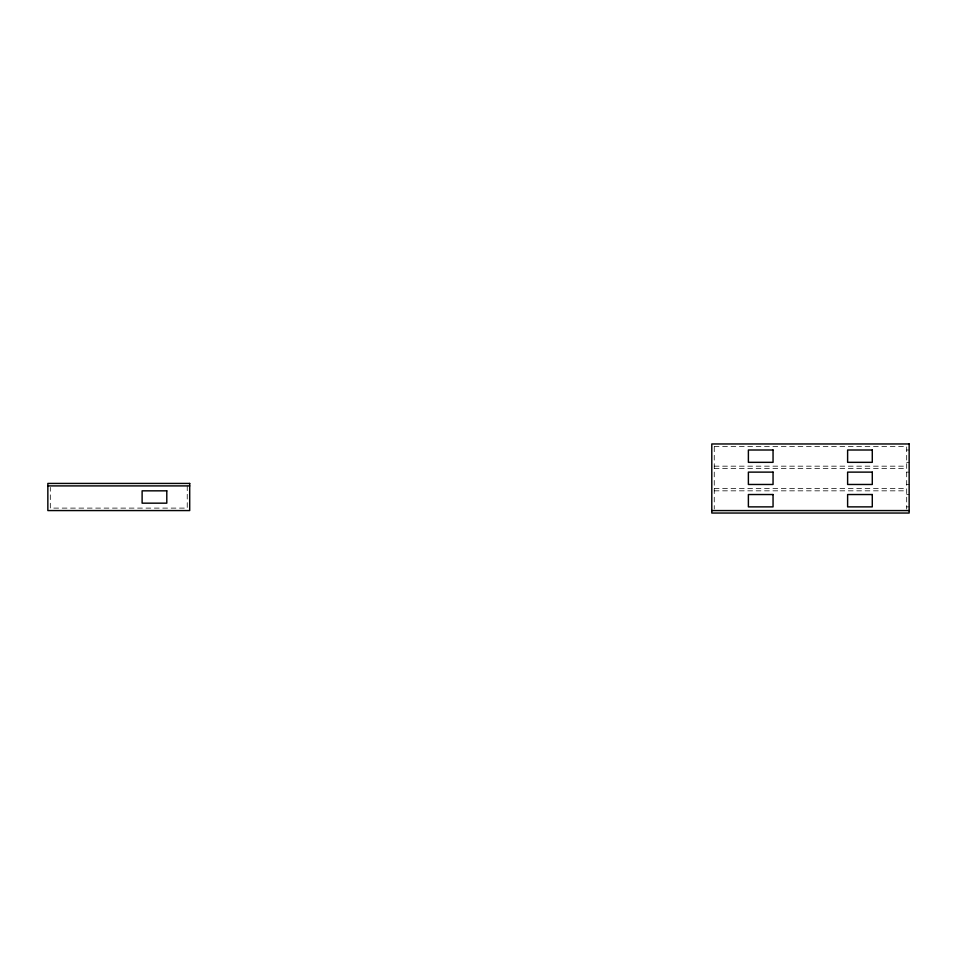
<?xml version="1.0" encoding="UTF-8"?>
<svg xmlns="http://www.w3.org/2000/svg" width="957" height="957" viewBox="0 0 957 957"><rect width="100%" height="100%" fill="white"/><g stroke="black" fill="none" stroke-linecap="round" stroke-linejoin="round"><path stroke-width="0.72" stroke-dasharray="4.79 3.59" d="M714.257 446.429L906.686 446.429M906.686 450.005L909.15 450.005M906.686 462.339L909.15 462.339M714.257 466.167L906.686 466.167M714.257 468.631L906.686 468.631M906.686 472.124L909.15 472.124M906.686 484.469L909.15 484.469M714.257 488.369L906.686 488.369M714.257 490.833L906.686 490.833M906.686 494.53L909.15 494.53M906.686 506.875L909.15 506.875M906.686 446.919L906.686 509.088M714.257 446.919L714.257 509.088M187.237 485.905L187.237 508.107L50.314 508.107L50.314 487.376"/><path stroke-width="1.44" d="M47.85 485.905L189.701 485.905M711.793 510.571L909.15 510.571M909.15 443.964L711.793 443.964L711.793 513.036L909.15 513.036L909.15 443.964M773.053 450.005L748.386 450.005L748.386 462.339L773.053 462.339L773.053 450.005M872.282 450.005L847.615 450.005L847.615 462.339L872.282 462.339L872.282 450.005M773.053 472.124L748.386 472.124L748.386 484.469L773.053 484.469L773.053 472.124M872.282 472.124L847.615 472.124L847.615 484.469L872.282 484.469L872.282 472.124M189.701 483.429L47.85 483.429L47.85 510.571L189.701 510.571L189.701 483.429M166.793 490.833L142.114 490.833L142.114 503.167L166.793 503.167L166.793 490.833M773.053 494.53L748.386 494.53L748.386 506.875L773.053 506.875L773.053 494.53M872.282 494.53L847.615 494.53L847.615 506.875L872.282 506.875L872.282 494.53"/></g></svg>
